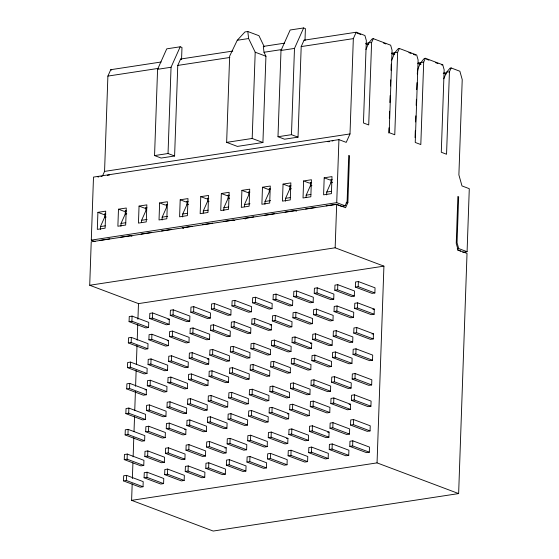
<?xml version="1.0" encoding="UTF-8"?>
<svg xmlns="http://www.w3.org/2000/svg" width="559" height="559" viewBox="0 0 559 559"><rect width="100%" height="100%" fill="white"/><g stroke="black" fill="none" stroke-linecap="round" stroke-linejoin="round"><path stroke-width="0.84" d="M443.783 78.798L446.55 72.237L450.093 68.121L451.155 67.96L459.875 71.245L462.223 79.602L458.89 174.911L461.993 185.937L469.287 188.683L467.086 251.711L458.694 248.552L457.052 242.704L458.659 196.761L457.877 196.468L456.235 243.375L458.114 250.062L467.024 253.409L458.639 493.583L377.052 462.88L383.921 266.147L138.478 303.614L89.713 285.258L91.229 241.823L336.672 204.356L345.581 207.71L347.873 202.596L349.508 155.688L348.725 155.395L347.125 201.338L345.12 205.81L341.57 206.355L336.099 204.294L326.17 205.81M95.107 241.558L91.292 240.118L93.493 177.098L338.929 139.631L346.224 142.377L350.004 133.936L353.33 38.627L356.195 32.226L364.915 35.51L366.327 40.521L363.448 122.973L368.716 124.95L371.595 42.505L373.314 38.669L390.657 45.195L392.062 50.212L389.183 132.658L394.766 134.754L397.645 52.308L399.364 48.472L416.707 54.999L418.111 60.009L415.232 142.454L420.815 144.557L423.694 62.112L425.413 58.276L442.756 64.802L444.16 69.812L441.282 152.258L446.557 154.242L449.436 71.797L451.155 67.96M97.909 212.343L97.308 229.379L105.113 228.184L105.707 211.148L97.909 212.343L103.562 214.467L105.903 214.111M100.354 229.456L100.452 226.577L104.624 217.248L104.785 213.811M102.507 176.001L104.561 171.396L107.894 76.087L110.752 69.693L161.167 62M118.48 209.199L117.879 226.234L125.684 225.046L126.278 208.011L118.48 209.199L124.133 211.33L126.474 210.974M120.926 226.318L121.023 223.432L125.202 214.111L125.356 210.673M123.511 480.908L123.693 475.793L126.53 475.36L143.202 481.634L143.02 486.749L140.183 487.182L123.511 480.908L126.348 480.474L143.02 486.749M124.259 459.617L124.433 454.502L127.27 454.069L143.942 460.343L143.768 465.451L140.931 465.885L124.259 459.617L127.096 459.184L143.768 465.451M125.118 434.916L125.3 429.808L128.137 429.375L144.809 435.643L144.627 440.758L141.79 441.191L125.118 434.916L127.955 434.483L144.627 440.758M125.859 413.625L126.041 408.51L128.877 408.077L145.55 414.352L145.368 419.467L142.531 419.9L125.859 413.625L128.696 413.192L145.368 419.467M126.725 388.924L126.9 383.816L129.737 383.383L146.409 389.658L146.234 394.766L143.397 395.199L126.725 388.924L129.562 388.491L146.234 394.766M127.466 367.633L127.648 362.525L130.485 362.092L147.157 368.36L146.975 373.475L144.138 373.908L127.466 367.633L130.303 367.2L146.975 373.475M128.332 342.933L128.507 337.825L131.344 337.391L148.016 343.666L147.842 348.774L145.005 349.207L128.332 342.933L131.169 342.499L147.842 348.774M129.073 321.642L129.255 316.534L132.092 316.101L148.764 322.375L148.582 327.483L145.745 327.916L129.073 321.642L131.91 321.208L148.582 327.483M126.348 480.474L126.53 475.36M127.096 459.184L127.27 454.069M127.955 434.483L128.137 429.375M128.696 413.192L128.877 408.077M129.562 388.491L129.737 383.383M130.303 367.2L130.485 362.092M131.169 342.499L131.344 337.391M131.91 321.208L132.092 316.101M139.051 206.061L138.457 223.097L146.255 221.902L146.849 204.873L139.051 206.061L144.704 208.186L147.045 207.829M458.639 493.583L213.196 531.05L131.61 500.347L132.19 483.808M132.371 478.588L132.916 462.915M133.133 456.822L133.797 437.669M134.013 431.576L134.53 416.776M134.74 410.683L135.411 391.531M135.592 386.311L136.137 370.638M136.354 364.545L137.018 345.392M137.207 340.172L137.752 324.506M137.933 319.28L138.478 303.614M141.518 222.454L141.595 220.295L145.773 210.967L145.927 207.529M154.557 155.577L157.575 69.316L166.736 48.85L180.208 46.788L181.982 47.459L181.563 59.38L180.627 59.03L177.762 65.424L174.604 155.989L161.125 158.05L154.557 155.577L168.035 153.522L174.604 155.989M144.082 477.763L144.264 472.655L147.101 472.222L163.773 478.497L163.591 483.605L160.754 484.038L144.082 477.763L146.919 477.33L163.591 483.605M144.83 456.472L145.005 451.365L147.842 450.931L164.514 457.206L164.339 462.314L161.502 462.747L144.83 456.472L147.667 456.039L164.339 462.314M145.689 431.779L145.871 426.664L148.708 426.231L165.38 432.505L165.198 437.613L162.362 438.046L145.689 431.779L148.526 431.345L165.198 437.613M146.43 410.481L146.612 405.373L149.449 404.94L166.121 411.214L165.939 416.322L163.102 416.755L146.43 410.481L149.274 410.047L165.939 416.322M147.297 385.787L147.471 380.672L150.308 380.239L166.98 386.514L166.806 391.628L163.969 392.062L147.297 385.787L150.133 385.354L166.806 391.628M148.037 364.496L148.219 359.381L151.056 358.948L167.728 365.223L167.546 370.331L164.709 370.764L148.037 364.496L150.874 364.063L167.546 370.331M148.904 339.795L149.078 334.687L151.915 334.254L168.587 340.522L168.413 345.637L165.576 346.07L148.904 339.795L151.741 339.362L168.413 345.637M149.644 318.504L149.826 313.389L152.663 312.956L169.335 319.231L169.153 324.346L166.316 324.779L149.644 318.504L152.481 318.071L169.153 324.346M146.919 477.33L147.101 472.222M147.667 456.039L147.842 450.931M148.526 431.345L148.708 426.231M149.274 410.047L149.449 404.94M150.133 385.354L150.308 380.239M150.874 364.063L151.056 358.948M151.741 339.362L151.915 334.254M152.481 318.071L152.663 312.956M159.622 202.924L159.029 219.953L166.827 218.765L167.421 201.729L159.622 202.924L165.275 205.048L167.616 204.692M162.068 220.036L162.166 217.151L166.344 207.829L166.498 204.391M168.035 153.522L171.047 67.255L180.208 46.788M164.653 474.626L164.835 469.518L167.672 469.085L184.344 475.36L184.163 480.467L181.326 480.901L164.653 474.626L167.49 474.193L184.163 480.467M165.401 453.335L165.576 448.227L168.413 447.794L185.085 454.062L184.91 459.177L182.073 459.61L165.401 453.335L168.238 452.902L184.91 459.177M166.261 428.634L166.442 423.526L169.279 423.093L185.951 429.368L185.77 434.476L182.933 434.909L166.261 428.634L169.097 428.201L185.77 434.476M167.001 407.343L167.183 402.235L170.02 401.802L186.692 408.077L186.517 413.185L183.673 413.618L167.001 407.343L169.845 406.91L186.517 413.185M167.868 382.642L168.042 377.535L170.886 377.101L187.551 383.376L187.377 388.484L184.54 388.917L167.868 382.642L170.705 382.209L187.377 388.484M168.608 361.352L168.79 356.244L171.627 355.81L188.299 362.085L188.117 367.193L185.281 367.626L168.608 361.352L171.445 360.918L188.117 367.193M169.475 336.651L169.65 331.543L172.486 331.11L189.159 337.384L188.984 342.492L186.147 342.926L169.475 336.651L172.312 336.218L188.984 342.492M170.215 315.36L170.397 310.252L173.234 309.819L189.906 316.094L189.725 321.201L186.888 321.635L170.215 315.36L173.052 314.927L189.725 321.201M167.49 474.193L167.672 469.085M168.238 452.902L168.413 447.794M169.097 428.201L169.279 423.093M169.845 406.91L170.02 401.802M170.705 382.209L170.886 377.101M171.445 360.918L171.627 355.81M172.312 336.218L172.486 331.11M173.052 314.927L173.234 309.819M180.194 199.78L179.6 216.815L187.398 215.62L187.992 198.592L180.194 199.78L185.847 201.911L188.187 201.554M182.639 216.899L182.737 214.013L186.916 204.685L187.069 201.254M185.225 471.489L185.406 466.374L188.243 465.94L204.915 472.215L204.734 477.323L201.897 477.756L185.225 471.489L188.062 471.055L204.734 477.323M185.972 450.191L186.147 445.083L188.984 444.65L205.656 450.924L205.481 456.032L202.644 456.465L185.972 450.191L188.809 449.757L205.481 456.032M186.832 425.497L187.013 420.382L189.85 419.949L206.523 426.224L206.341 431.338L203.504 431.772L186.832 425.497L189.669 425.064L206.341 431.338M187.579 404.206L187.754 399.091L190.591 398.658L207.263 404.933L207.089 410.04L204.245 410.474L187.579 404.206L190.416 403.773L207.089 410.04M188.439 379.505L188.621 374.397L191.457 373.964L208.13 380.232L207.948 385.347L205.111 385.78L188.439 379.505L191.276 379.072L207.948 385.347M189.18 358.214L189.361 353.099L192.198 352.666L208.87 358.941L208.689 364.056L205.852 364.489L189.18 358.214L192.017 357.781L208.689 364.056M190.046 333.513L190.221 328.406L193.058 327.972L209.73 334.247L209.555 339.355L206.718 339.788L190.046 333.513L192.883 333.08L209.555 339.355M190.787 312.222L190.968 307.115L193.805 306.681L210.477 312.949L210.296 318.064L207.459 318.497L190.787 312.222L193.624 311.789L210.296 318.064M188.062 471.055L188.243 465.94M188.809 449.757L188.984 444.65M189.669 425.064L189.85 419.949M190.416 403.773L190.591 398.658M191.276 379.072L191.457 373.964M192.017 357.781L192.198 352.666M192.883 333.08L193.058 327.972M193.624 311.789L193.805 306.681M200.765 196.642L200.171 213.678L207.969 212.483L208.57 195.447L200.765 196.642L206.418 198.766L208.759 198.41M203.238 213.035L203.308 210.876L207.487 201.547L207.641 198.11M205.796 468.344L205.978 463.236L208.814 462.803L225.487 469.078L225.305 474.186L222.468 474.619L205.796 468.344L208.633 467.911L225.305 474.186M206.544 447.053L206.718 441.945L209.555 441.512L226.227 447.787L226.053 452.895L223.216 453.328L206.544 447.053L209.38 446.62L226.053 452.895M207.403 422.352L207.585 417.245L210.422 416.811L227.094 423.086L226.912 428.194L224.075 428.627L207.403 422.352L210.24 421.919L226.912 428.194M208.151 401.062L208.325 395.954L211.162 395.52L227.834 401.795L227.66 406.903L224.823 407.336L208.151 401.062L210.988 400.628L227.66 406.903M209.01 376.361L209.192 371.253L212.029 370.82L228.701 377.094L228.519 382.202L225.682 382.635L209.01 376.361L211.847 375.934L228.519 382.202M209.751 355.07L209.932 349.962L212.769 349.529L229.442 355.803L229.26 360.911L226.423 361.345L209.751 355.07L212.595 354.637L229.26 360.911M210.617 330.376L210.792 325.261L213.629 324.828L230.301 331.103L230.126 336.211L227.289 336.644L210.617 330.376L213.454 329.943L230.126 336.211M211.358 309.078L211.54 303.97L214.376 303.537L231.049 309.812L230.867 314.92L228.03 315.353L211.358 309.078L214.195 308.645L230.867 314.92M208.633 467.911L208.814 462.803M209.38 446.62L209.555 441.512M210.24 421.919L210.422 416.811M210.988 400.628L211.162 395.52M211.847 375.934L212.029 370.82M212.595 354.637L212.769 349.529M213.454 329.943L213.629 324.828M214.195 308.645L214.376 303.537M221.336 193.498L220.742 210.533L228.54 209.346L229.141 192.31L221.336 193.498L226.989 195.629L229.33 195.273M223.782 210.617L223.879 207.731L228.058 198.41L228.212 194.972M226.647 142.37L229.658 56.103L237.268 40.269L244.961 31.947L247.798 31.514L258.95 35.706L264.267 46.76L263.324 46.404L264.009 52.26L265.93 56.242L262.919 142.51L237.379 146.409L226.647 142.37L252.186 138.471L262.919 142.51M226.367 465.207L226.549 460.092L229.386 459.666L246.058 465.933L245.876 471.048L243.039 471.482L226.367 465.207L229.204 464.774L245.876 471.048M227.115 443.916L227.289 438.801L230.126 438.368L246.798 444.643L246.624 449.757L243.787 450.184L227.115 443.916L229.952 443.483L246.624 449.757M227.974 419.215L228.156 414.107L230.993 413.674L247.665 419.942L247.483 425.057L244.646 425.49L227.974 419.215L230.811 418.782L247.483 425.057M228.722 397.924L228.897 392.809L231.733 392.376L248.406 398.651L248.231 403.766L245.394 404.199L228.722 397.924L231.559 397.491L248.231 403.766M229.581 373.223L229.763 368.115L232.6 367.682L249.272 373.957L249.09 379.065L246.253 379.498L229.581 373.223L232.418 372.79L249.09 379.065M230.322 351.932L230.504 346.825L233.341 346.391L250.013 352.659L249.838 357.774L246.994 358.207L230.322 351.932L233.166 351.499L249.838 357.774M231.188 327.232L231.363 322.124L234.207 321.691L250.872 327.965L250.698 333.073L247.861 333.506L231.188 327.232L234.025 326.798L250.698 333.073M231.929 305.941L232.111 300.833L234.948 300.4L251.62 306.674L251.438 311.782L248.601 312.215L231.929 305.941L234.766 305.507L251.438 311.782M229.204 464.774L229.386 459.666M229.952 443.483L230.126 438.368M230.811 418.782L230.993 413.674M231.559 397.491L231.733 392.376M232.418 372.79L232.6 367.682M233.166 351.499L233.341 346.391M234.025 326.798L234.207 321.691M234.766 305.507L234.948 300.4M241.907 190.36L241.313 207.396L249.111 206.201L249.712 189.173L241.907 190.36L247.56 192.485L249.901 192.128M244.381 206.753L244.458 204.594L248.629 195.266L248.783 191.828M252.186 138.471L255.197 52.211L248.622 38.536L247.798 31.514M246.938 462.062L247.12 456.955L249.957 456.521L266.629 462.796L266.447 467.904L263.61 468.337L246.938 462.062L249.782 461.629L266.447 467.904M247.686 440.771L247.861 435.664L250.698 435.23L267.37 441.505L267.195 446.613L264.358 447.046L247.686 440.771L250.523 440.338L267.195 446.613M248.545 416.078L248.727 410.963L251.564 410.53L268.236 416.804L268.054 421.912L265.218 422.345L248.545 416.078L251.382 415.644L268.054 421.912M249.293 394.78L249.468 389.672L252.305 389.239L268.977 395.513L268.802 400.621L265.965 401.055L249.293 394.78L252.13 394.347L268.802 400.621M250.153 370.086L250.334 364.971L253.171 364.538L269.843 370.813L269.662 375.928L266.825 376.361L250.153 370.086L252.989 369.653L269.662 375.928M250.9 348.795L251.075 343.68L253.912 343.247L270.584 349.522L270.409 354.63L267.565 355.063L250.9 348.795L253.737 348.362L270.409 354.63M251.76 324.094L251.941 318.986L254.778 318.553L271.45 324.821L271.269 329.936L268.432 330.369L251.76 324.094L254.597 323.661L271.269 329.936M252.5 302.803L252.682 297.688L255.519 297.255L272.191 303.53L272.009 308.645L269.172 309.078L252.5 302.803L255.337 302.37L272.009 308.645M249.782 461.629L249.957 456.521M250.523 440.338L250.698 435.23M251.382 415.644L251.564 410.53M252.13 394.347L252.305 389.239M252.989 369.653L253.171 364.538M253.737 348.362L253.912 343.247M254.597 323.661L254.778 318.553M255.337 302.37L255.519 297.255M262.478 187.223L261.885 204.252L269.69 203.064L270.283 186.028L262.478 187.223L268.131 189.347L270.472 188.991M264.924 204.335L265.029 201.45L269.2 192.128L269.354 188.69M277.991 136.738L281.002 50.471L290.163 30.004L303.642 27.95L305.41 28.614L304.997 40.541L304.054 40.185L301.196 46.586L298.031 137.151L284.552 139.205L277.991 136.738L291.47 134.677L298.031 137.151M267.509 458.925L267.691 453.817L270.528 453.384L287.2 459.659L287.026 464.767L284.182 465.2L267.509 458.925L270.353 458.492L287.026 464.767M268.257 437.634L268.432 432.526L271.276 432.093L287.941 438.361L287.766 443.476L284.929 443.909L268.257 437.634L271.094 437.201L287.766 443.476M269.117 412.933L269.298 407.825L272.135 407.392L288.807 413.667L288.626 418.775L285.789 419.208L269.117 412.933L271.953 412.5L288.626 418.775M269.864 391.642L270.039 386.535L272.876 386.101L289.548 392.376L289.373 397.484L286.536 397.917L269.864 391.642L272.701 391.209L289.373 397.484M270.724 366.942L270.905 361.834L273.742 361.4L290.414 367.675L290.233 372.783L287.396 373.216L270.724 366.942L273.561 366.508L290.233 372.783M271.471 345.651L271.646 340.543L274.483 340.11L291.155 346.384L290.98 351.492L288.144 351.925L271.471 345.651L274.308 345.217L290.98 351.492M272.331 320.95L272.512 315.842L275.349 315.409L292.022 321.684L291.84 326.791L289.003 327.225L272.331 320.95L275.168 320.517L291.84 326.791M273.072 299.659L273.253 294.551L276.09 294.118L292.762 300.393L292.581 305.5L289.744 305.934L273.072 299.659L275.915 299.226L292.581 305.5M270.353 458.492L270.528 453.384M271.094 437.201L271.276 432.093M271.953 412.5L272.135 407.392M272.701 391.209L272.876 386.101M273.561 366.508L273.742 361.4M274.308 345.217L274.483 340.11M275.168 320.517L275.349 315.409M275.915 299.226L276.09 294.118M283.05 184.079L282.456 201.114L290.261 199.926L290.855 182.891L283.05 184.079L288.703 186.21L291.043 185.854M285.495 201.198L285.6 198.312L289.772 188.984L289.925 185.553M291.47 134.677L294.481 48.416L303.642 27.95M288.088 455.788L288.262 450.673L291.099 450.24L307.771 456.514L307.597 461.622L304.753 462.055L288.088 455.788L290.925 455.354L307.597 461.622M288.828 434.49L289.003 429.382L291.847 428.949L308.519 435.223L308.337 440.331L305.5 440.765L288.828 434.49L291.665 434.057L308.337 440.331M289.688 409.796L289.869 404.681L292.706 404.248L309.379 410.523L309.197 415.637L306.36 416.071L289.688 409.796L292.525 409.363L309.197 415.637M290.435 388.505L290.61 383.39L293.447 382.957L310.119 389.232L309.945 394.34L307.108 394.773L290.435 388.505L293.272 388.072L309.945 394.34M291.295 363.804L291.477 358.696L294.313 358.263L310.986 364.531L310.804 369.646L307.967 370.079L291.295 363.804L294.132 363.371L310.804 369.646M292.043 342.513L292.217 337.398L295.054 336.965L311.726 343.24L311.552 348.355L308.715 348.788L292.043 342.513L294.879 342.08L311.552 348.355M292.902 317.812L293.084 312.705L295.921 312.271L312.593 318.546L312.411 323.654L309.574 324.087L292.902 317.812L295.739 317.379L312.411 323.654M293.643 296.522L293.824 291.414L296.661 290.98L313.333 297.248L313.159 302.363L310.315 302.796L293.643 296.522L296.487 296.088L313.159 302.363M290.925 455.354L291.099 450.24M291.665 434.057L291.847 428.949M292.525 409.363L292.706 404.248M293.272 388.072L293.447 382.957M294.132 363.371L294.313 358.263M294.879 342.08L295.054 336.965M295.739 317.379L295.921 312.271M296.487 296.088L296.661 290.98M303.621 180.941L303.027 197.977L310.832 196.782L311.426 179.746L303.621 180.941L309.274 183.066L311.615 182.709M306.094 197.334L306.171 195.175L310.343 185.847L310.504 182.409M308.659 452.643L308.834 447.535L311.67 447.102L328.343 453.377L328.168 458.485L325.331 458.918L308.659 452.643L311.496 452.21L328.168 458.485M309.4 431.352L309.581 426.244L312.418 425.811L329.09 432.086L328.909 437.194L326.072 437.627L309.4 431.352L312.236 430.919L328.909 437.194M310.259 406.652L310.441 401.544L313.278 401.11L329.95 407.385L329.768 412.493L326.931 412.926L310.259 406.652L313.103 406.218L329.768 412.493M311.007 385.361L311.181 380.253L314.018 379.82L330.69 386.094L330.516 391.202L327.679 391.635L311.007 385.361L313.844 384.927L330.516 391.202M311.866 360.667L312.048 355.552L314.885 355.119L331.557 361.394L331.375 366.501L328.538 366.935L311.866 360.667L314.703 360.234L331.375 366.501M312.614 339.369L312.788 334.261L315.625 333.828L332.298 340.103L332.123 345.21L329.286 345.644L312.614 339.369L315.451 338.936L332.123 345.21M313.473 314.675L313.655 309.56L316.492 309.127L333.164 315.402L332.982 320.51L330.145 320.943L313.473 314.675L316.31 314.242L332.982 320.51M314.221 293.377L314.396 288.269L317.233 287.836L333.905 294.111L333.73 299.219L330.886 299.652L314.221 293.377L317.058 292.951L333.73 299.219M311.496 452.21L311.67 447.102M312.236 430.919L312.418 425.811M313.103 406.218L313.278 401.11M313.844 384.927L314.018 379.82M314.703 360.234L314.885 355.119M315.451 338.936L315.625 333.828M316.31 314.242L316.492 309.127M317.058 292.951L317.233 287.836M324.192 177.797L323.598 194.832L331.403 193.645L331.997 176.609L324.192 177.797L329.845 179.928L332.186 179.572M326.638 194.916L326.742 192.03L330.914 182.709L331.033 180.131M383.921 266.147L335.155 247.798L336.672 204.356M345.12 205.81L336.728 202.658L338.929 139.631M329.23 449.506L329.405 444.398L332.242 443.965L348.914 450.233L348.739 455.347L345.902 455.781L329.23 449.506L332.067 449.073L348.739 455.347M329.971 428.215L330.152 423.1L332.989 422.667L349.661 428.942L349.48 434.057L346.643 434.483L329.971 428.215L332.808 427.782L349.48 434.057M330.83 403.514L331.012 398.406L333.849 397.973L350.521 404.241L350.346 409.356L347.502 409.789L330.83 403.514L333.674 403.081L350.346 409.356M331.578 382.223L331.753 377.108L334.596 376.682L351.262 382.95L351.087 388.065L348.25 388.498L331.578 382.223L334.415 381.79L351.087 388.065M332.437 357.522L332.619 352.415L335.456 351.981L352.128 358.256L351.946 363.364L349.109 363.797L332.437 357.522L335.274 357.089L351.946 363.364M333.185 336.232L333.36 331.124L336.197 330.69L352.869 336.958L352.694 342.073L349.857 342.506L333.185 336.232L336.022 335.798L352.694 342.073M334.044 311.531L334.226 306.423L337.063 305.99L353.735 312.264L353.554 317.372L350.717 317.805L334.044 311.531L336.881 311.097L353.554 317.372M334.792 290.24L334.967 285.132L337.804 284.699L354.476 290.973L354.301 296.081L351.464 296.515L334.792 290.24L337.629 289.807L354.301 296.081M332.067 449.073L332.242 443.965M332.808 427.782L332.989 422.667M333.674 403.081L333.849 397.973M334.415 381.79L334.596 376.682M335.274 357.089L335.456 351.981M336.022 335.798L336.197 330.69M336.881 311.097L337.063 305.99M337.629 289.807L337.804 284.699M349.801 446.361L349.976 441.254L352.813 440.82L369.485 447.095L369.31 452.203L366.473 452.636L349.801 446.361L352.638 445.928L369.31 452.203M350.542 425.071L350.724 419.963L353.561 419.529L370.233 425.804L370.051 430.912L367.214 431.345L350.542 425.071L353.379 424.637L370.051 430.912M351.408 400.377L351.583 395.262L354.42 394.829L371.092 401.103L370.917 406.211L368.074 406.645L351.408 400.377L354.245 399.944L370.917 406.211M352.149 379.079L352.324 373.971L355.168 373.538L371.84 379.813L371.658 384.92L368.821 385.354L352.149 379.079L354.986 378.646L371.658 384.92M353.008 354.385L353.19 349.27L356.027 348.837L372.699 355.112L372.518 360.227L369.681 360.66L353.008 354.385L355.845 353.952L372.518 360.227M353.756 333.094L353.931 327.979L356.768 327.546L373.44 333.821L373.265 338.929L370.428 339.362L353.756 333.094L356.593 332.661L373.265 338.929M354.616 308.393L354.797 303.285L357.634 302.852L374.306 309.12L374.125 314.235L371.288 314.668L354.616 308.393L357.453 307.96L374.125 314.235M355.363 287.102L355.538 281.988L358.375 281.554L375.047 287.829L374.872 292.944L372.035 293.377L355.363 287.102L358.2 286.669L374.872 292.944M352.638 445.928L352.813 440.82M353.379 424.637L353.561 419.529M354.245 399.944L354.42 394.829M354.986 378.646L355.168 373.538M355.845 353.952L356.027 348.837M356.593 332.661L356.768 327.546M357.453 307.96L357.634 302.852M358.2 286.669L358.375 281.554M388.833 133.063L389.015 127.829M389.35 118.235L389.588 111.262M389.896 102.542L390.14 95.568M390.475 85.974L390.685 79.874M391.021 70.28L391.237 64.173M415.064 137.633L415.309 130.659M415.61 121.939L415.826 115.832M416.189 105.372L416.399 99.264M416.734 89.671L416.979 82.697M417.287 73.977C417.307 68.135 420.368 62.524 424.358 58.436L425.413 58.276M391.635 60.33L394.759 52.749L398.308 48.633L399.364 48.472M365.942 49.513L368.709 42.945L372.259 38.83L373.314 38.669M97.713 176.875L98.377 176.651M98.454 176.993L98.824 176.819M237.268 40.269L248.622 38.536M180.627 59.03L232.782 51.065M263.324 46.404L284.615 43.155M304.054 40.185L356.195 32.226M107.894 76.087L158.309 68.394M177.762 65.424L229.812 57.479M264.009 52.26L281.792 49.541M301.196 46.586L353.33 38.627M157.575 69.316L171.047 67.255M281.002 50.471L294.481 48.416M366.124 43.364L371.595 42.505M367.046 44.413L368.709 44.161M391.314 53.294L397.645 52.308M393.096 54.216L394.759 53.964M418.223 62.964L423.694 62.112M419.145 64.019L420.808 63.761M441.701 64.963L442.756 64.802M446.55 72.237L449.436 71.797M443.231 73.285L446.676 72.761M104.561 171.396L350.004 133.936M107.286 175.295L109.571 174.946M332.116 140.973L333.003 140.84M104.624 217.248L106.203 217.011M125.202 214.111L126.774 213.866M186.916 204.685L188.488 204.447M207.487 201.547L209.059 201.31M228.058 198.41L229.63 198.166M289.772 188.984L291.351 188.746M310.343 185.847L311.922 185.609M330.914 182.709L332.493 182.465M100.452 226.577L105.183 225.85M121.023 223.432L125.754 222.713M141.595 220.295L147.115 219.449M162.166 217.151L167.686 216.312M182.737 214.013L187.468 213.293M203.308 210.876L208.039 210.149M223.879 207.731L228.61 207.012M244.458 204.594L249.971 203.749M265.029 201.45L270.542 200.611M285.6 198.312L290.324 197.593M306.171 195.175L310.895 194.448M326.742 192.03L331.473 191.311M91.292 240.118L336.728 202.658M99.886 240.356L109.816 238.84M120.458 237.212L130.387 235.695L131.952 236.282M141.029 234.074L150.958 232.558M161.6 230.93L171.529 229.414M192.1 226.276L182.171 227.792L183.729 228.379M202.742 224.655L212.672 223.139M223.314 221.511L233.243 219.994L234.808 220.581M253.814 216.857L243.885 218.373L245.45 218.96M264.456 215.229L274.385 213.713M285.027 212.092L294.956 210.575L296.522 211.162M305.598 208.954L315.528 207.438M346.147 202.861L347.873 202.596M89.713 285.258L335.155 247.798M457.276 248.769L458.694 248.552M462.775 252.368L467.086 251.711M167.917 319.448L169.335 319.231M167.169 340.738L168.587 340.522M270.032 325.038L271.45 324.821M372.888 309.337L374.306 309.12M207.452 359.157L208.87 358.941M310.308 343.457L311.726 343.24M372.021 334.037L373.44 333.821M144.991 389.875L146.409 389.658M206.711 380.448L208.13 380.232M184.533 429.585L185.951 429.368M287.389 413.884L288.807 413.667M349.102 404.457L350.521 404.241M224.809 448.004L226.227 447.787M286.522 438.577L287.941 438.361M327.672 432.303L329.09 432.086M131.61 500.347L377.052 462.88M327.679 141.651L329.565 141.658L329.307 141.406M356.852 33.037L360.744 34.497M383.558 43.085L385.822 43.937M408.853 52.602L411.117 53.454M413.38 54.307L415.644 55.159M426.622 59.289L428.886 60.141M435.657 62.692L437.921 63.544M365.67 43.686L368.074 44.594M391.719 53.489L394.123 54.398M417.769 63.293L420.976 64.502M443.818 73.096L446.222 74.005M255.197 52.211L265.93 56.242M110.752 69.693L111.695 70.05M457.493 249.978L460.623 251.152M101.815 176.309L100.969 176.378"/></g></svg>
